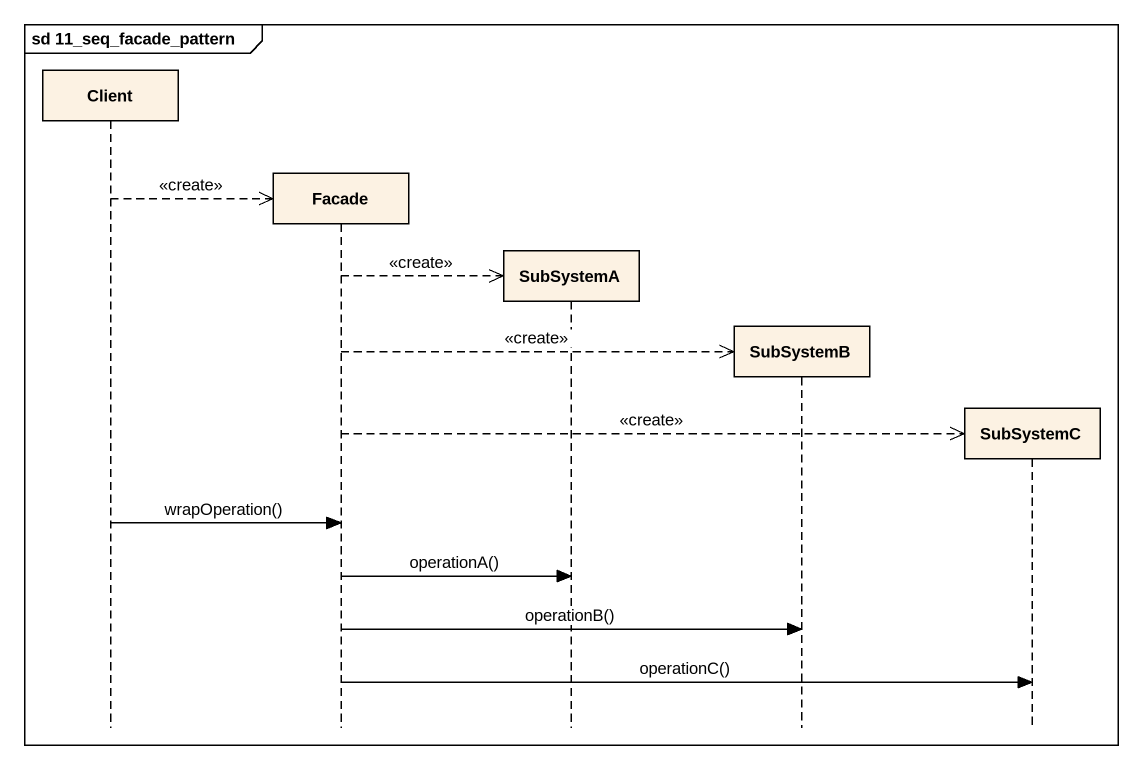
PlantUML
@startuml
mainframe sd 11_seq_facade_pattern
hide footbox
participant Client
participant Facade
participant SubSystemA
participant SubSystemB
participant SubSystemC

Client -->> Facade ** : <<create>>
Facade -->> SubSystemA ** : <<create>>
Facade -->> SubSystemB ** : <<create>>
Facade -->> SubSystemC ** : <<create>>
Client -> Facade : wrapOperation()
Facade -> SubSystemA : operationA()
Facade -> SubSystemB : operationB()
Facade -> SubSystemC : operationC()
@enduml
